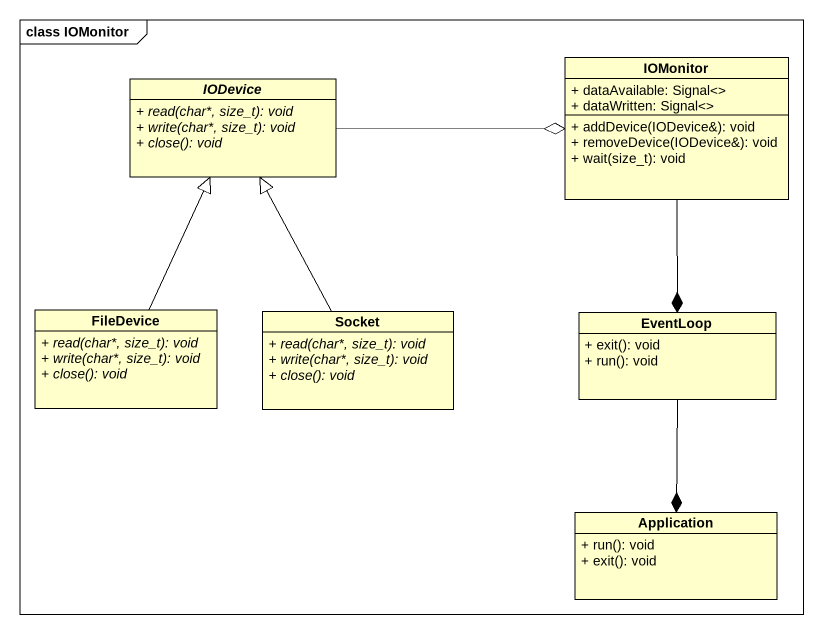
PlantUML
@startuml
mainframe class IOMonitor
hide circle
hide empty members
skinparam classAttributeIconSize 0
class IOMonitor {
  + dataAvailable: Signal<>
  + dataWritten: Signal<>
  + addDevice(IODevice&): void
  + removeDevice(IODevice&): void
  + wait(size_t): void
}
abstract class IODevice {
  {abstract} + read(char*, size_t): void
  {abstract} + write(char*, size_t): void
  {abstract} + close(): void
}
class FileDevice {
  {abstract} + read(char*, size_t): void
  {abstract} + write(char*, size_t): void
  {abstract} + close(): void
}
class Socket {
  {abstract} + read(char*, size_t): void
  {abstract} + write(char*, size_t): void
  {abstract} + close(): void
}
class EventLoop {
  + exit(): void
  + run(): void
}
class Application {
  + run(): void
  + exit(): void
}
IOMonitor --* EventLoop
IODevice -right-o IOMonitor
FileDevice -up-|> IODevice
Socket -up-|> IODevice
EventLoop --* Application
@enduml
